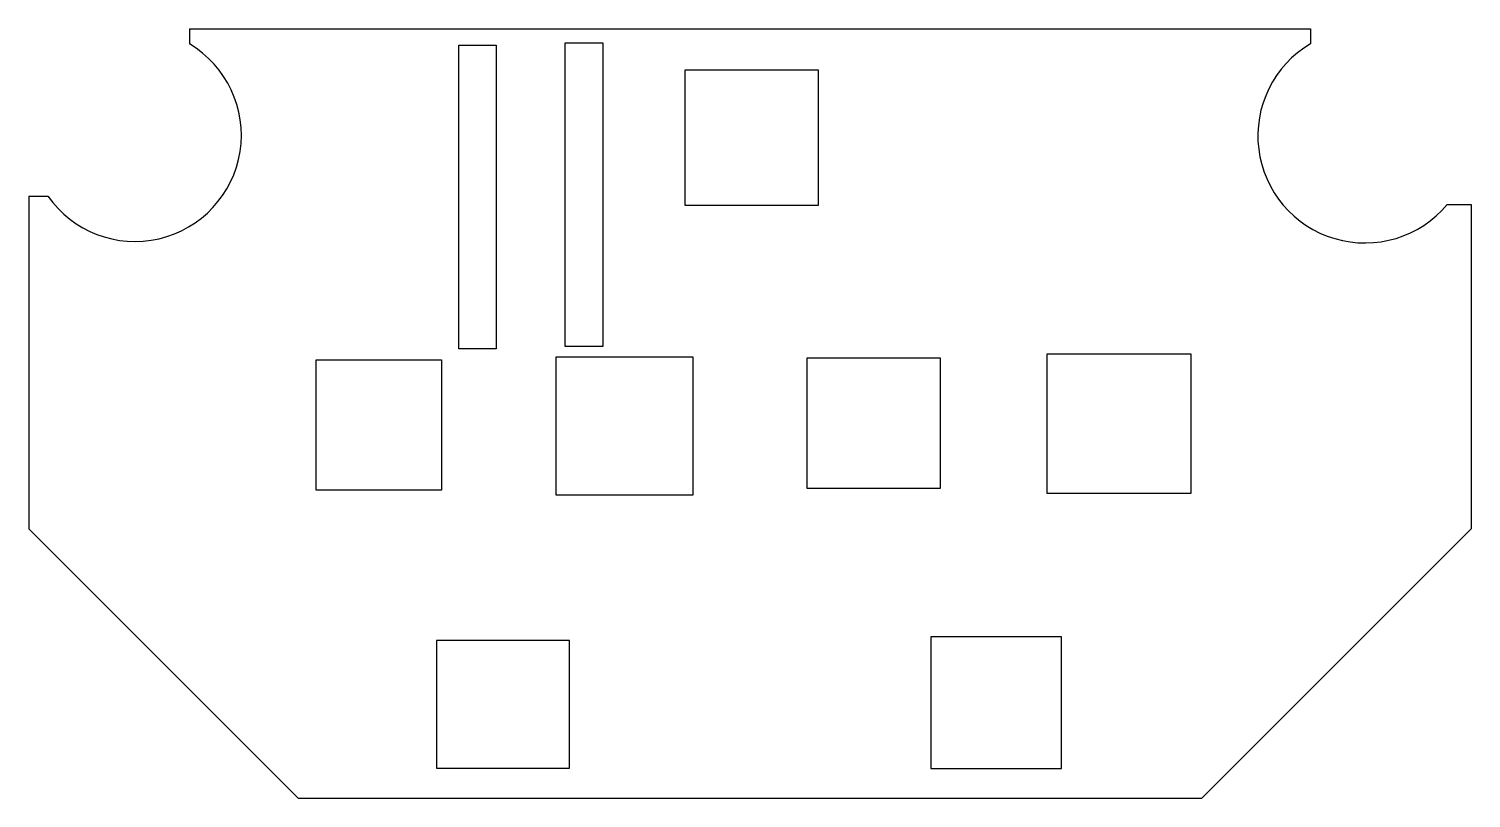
# Model space of a CAD drawing. Header units: inches. Extents: x 0 to 212, y 0 to 113.
import ezdxf

# ---------------------------------------------------------------- set-up
doc = ezdxf.new("R2010")
doc.units = ezdxf.units.IN
doc.header["$MEASUREMENT"] = 0

msp = doc.modelspace()

# ---------------------------------------------------------------- linework, layer by layer
for p, q in [((23.59, 113.03), (188.24, 113.03)), ((23.59, 113.03), (23.59, 110.83)), ((188.24, 113.03), (188.24, 110.84)), ((0, 88.45), (0, 39.57)), ((0, 88.45), (2.79, 88.45)), ((208.31, 87.21), (211.84, 87.21)), ((211.84, 87.21), (211.84, 39.57)), ((0, 39.57), (39.57, 0)), ((211.84, 39.57), (172.26, 0)), ((39.57, 0), (172.26, 0))]:
    msp.add_line(p, q)
for points in [[(63.15, 110.62), (68.64, 110.62), (68.64, 66.04), (63.15, 66.04)], [(78.79, 110.95), (84.28, 110.95), (84.28, 66.37), (78.79, 66.37)], [(96.34, 87.13), (115.97, 87.13), (115.97, 106.94), (96.34, 106.94)], [(42.2, 64.39), (60.59, 64.39), (60.59, 45.25), (42.2, 45.25)], [(77.45, 64.86), (97.52, 64.86), (97.52, 44.53), (77.45, 44.53)], [(114.29, 64.7), (133.87, 64.7), (133.87, 45.51), (114.29, 45.51)], [(149.58, 65.26), (170.66, 65.26), (170.66, 44.76), (149.58, 44.76)], [(132.49, 4.35), (151.67, 4.35), (151.67, 23.7), (132.49, 23.7)], [(59.86, 4.39), (79.42, 4.39), (79.42, 23.17), (59.86, 23.17)]]:
    msp.add_lwpolyline(points, close=True)
for centre, radius, start, end in [((15.59, 97.41), 15.62, 214.9747, 59.1998), ((196.24, 97.3), 15.73, 120.5682, 320.108)]:
    msp.add_arc(centre, radius, start, end)

doc.saveas('drawing.dxf')
